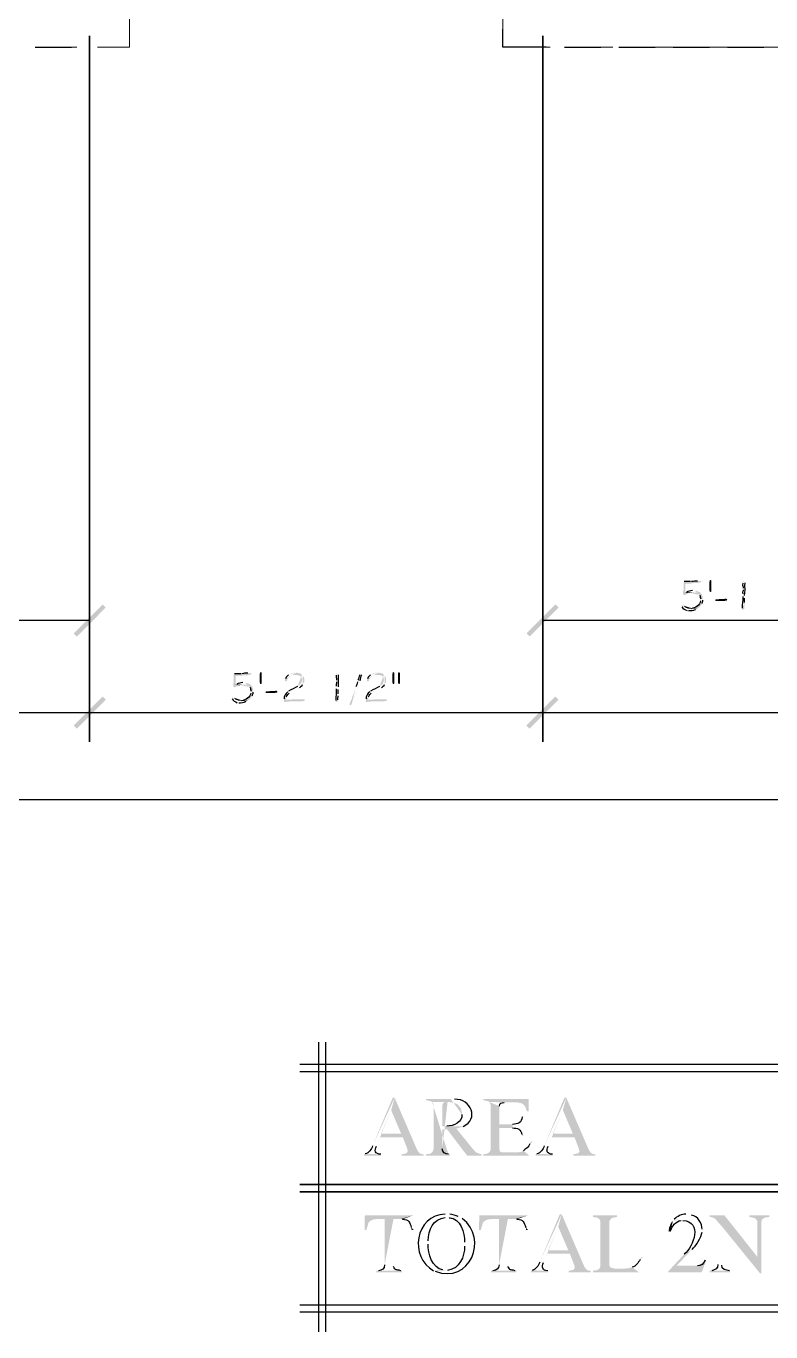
# Model space of a CAD drawing. Header units: inches. Extents: x -167 to 6071, y -6287 to -2731.
# Drawn here: x 188.2 to 290.9, y -6234.7 to -6054.7 of the extents above; entities that cross this region are included whole.
import ezdxf

# ---------------------------------------------------------------- set-up
doc = ezdxf.new("R2010")
doc.units = ezdxf.units.IN
doc.header["$LTSCALE"] = 96
doc.header["$MEASUREMENT"] = 0
doc.linetypes.add('Dash', pattern=[0.225, 0.15, -0.075])
doc.layers.add('Furniture', color=7, linetype='Continuous', lineweight=5, true_color=0x994d00)
doc.layers.add('PDF_Geometry', color=7, linetype='Continuous', true_color=0x4a4a4a)
doc.layers.add('PDF_Solid Fills', color=7, linetype='Continuous')

msp = doc.modelspace()

# ---------------------------------------------------------------- hatches: boundary and pattern name
at = {"layer": 'PDF_Solid Fills', "true_color": 0x4a4a4a, "transparency": 33554559}
h = msp.add_hatch(color=251, dxfattribs=at)
h.paths.add_polyline_path([(281.13, -6131.14), (280.97, -6131.14), (280.76, -6131.19)], flags=0)
h.paths.add_polyline_path([(279.96, -6131.24), (279.8, -6131.24)], flags=0)
h.paths.add_polyline_path([(278.94, -6131.24), (278.89, -6131.3), (278.84, -6131.4), (278.84, -6132.47), (278.78, -6132.58), (278.78, -6132.95), (278.84, -6133.06), (278.94, -6133.11), (279, -6133.11), (279.53, -6132.84), (279.64, -6132.84), (279.05, -6132.79), (279.05, -6132.63), (279.1, -6132.52), (279.1, -6131.51), (279.9, -6131.51), (280.12, -6131.46), (280.76, -6131.46), (280.86, -6131.4), (281.08, -6131.4), (281.13, -6131.35), (281.18, -6131.35), (281.24, -6131.3), (281.29, -6131.3), (281.29, -6131.24), (281.24, -6131.19), (281.24, -6131.14)], flags=0)
for points in [[(282.68, -6131.3), (282.68, -6132.63), (282.57, -6132.68), (282.46, -6132.63), (282.46, -6132.52), (282.41, -6132.47), (282.41, -6131.3), (282.46, -6131.14), (282.46, -6131.08), (282.57, -6131.03), (282.68, -6131.08)], [(279.16, -6132.74), (279.05, -6132.79), (279.64, -6132.84), (279.74, -6132.79), (279.9, -6132.79), (280.01, -6132.74), (280.17, -6132.74)], [(284.7, -6133.59), (284.6, -6133.59), (284.49, -6133.64), (283.8, -6133.64), (283.69, -6133.7), (283.26, -6133.7), (283.21, -6133.8), (283.26, -6133.91), (284.54, -6133.91), (284.6, -6133.86), (284.76, -6133.86), (284.86, -6133.8), (284.86, -6133.75), (284.81, -6133.64)], [(220.65, -6143.99), (220.65, -6145.32), (220.54, -6145.38), (220.44, -6145.32), (220.44, -6145.22), (220.38, -6145.16), (220.38, -6143.99), (220.44, -6143.83), (220.44, -6143.78), (220.54, -6143.72), (220.65, -6143.78)], [(238.84, -6143.72), (238.73, -6143.78), (238.73, -6143.83), (238.68, -6143.99), (238.68, -6145.16), (238.73, -6145.22), (238.73, -6145.32), (238.84, -6145.38), (238.94, -6145.32), (238.94, -6143.78)], [(239.58, -6143.72), (239.48, -6143.83), (239.48, -6145.22), (239.53, -6145.32), (239.58, -6145.38), (239.69, -6145.32), (239.74, -6145.27), (239.74, -6143.88), (239.69, -6143.78)], [(217.13, -6145.43), (217.02, -6145.48), (217.61, -6145.54), (217.72, -6145.48), (217.88, -6145.48), (217.98, -6145.43), (218.14, -6145.43)], [(222.68, -6146.28), (222.57, -6146.28), (222.46, -6146.34), (221.77, -6146.34), (221.66, -6146.39), (221.24, -6146.39), (221.18, -6146.5), (221.24, -6146.6), (222.52, -6146.6), (222.57, -6146.55), (222.73, -6146.55), (222.84, -6146.5), (222.84, -6146.44), (222.78, -6146.34)], [(226.46, -6147.46), (224.01, -6147.51), (223.74, -6147.51), (223.74, -6147.83), (223.96, -6147.83), (224.01, -6147.78), (226.41, -6147.72), (226.46, -6147.72), (226.57, -6147.67), (226.62, -6147.62), (226.57, -6147.51), (226.57, -6147.46)], [(237.77, -6147.46), (235.32, -6147.51), (235.05, -6147.51), (235.05, -6147.83), (235.26, -6147.83), (235.32, -6147.78), (237.72, -6147.72), (237.77, -6147.72), (237.88, -6147.67), (237.93, -6147.62), (237.88, -6147.51), (237.88, -6147.46)]]:
    msp.add_hatch(color=251, dxfattribs=at).paths.add_polyline_path(points)
h = msp.add_hatch(color=251, dxfattribs=at)
h.paths.add_polyline_path([(287.16, -6131.14), (287.05, -6131.19), (287, -6131.35), (287, -6131.46)], flags=0)
h.paths.add_polyline_path([(287.05, -6132.15), (287.05, -6132.36)], flags=0)
h.paths.add_polyline_path([(287, -6132.95), (287, -6133.32)], flags=0)
h.paths.add_polyline_path([(286.94, -6134.92), (286.94, -6135.08), (287.05, -6135.14), (287.16, -6135.08), (287.21, -6135.03), (287.21, -6134.5), (287.26, -6134.39), (287.26, -6134.12)], flags=0)
h.paths.add_polyline_path([(287.26, -6133.54), (287.26, -6133.16)], flags=0)
h.paths.add_polyline_path([(287.32, -6131.4), (287.32, -6131.3), (287.26, -6131.19)], flags=0)
h = msp.add_hatch(color=251, dxfattribs=at)
h.paths.add_polyline_path([(280.22, -6132.47), (280.06, -6132.47)], flags=0)
h.paths.add_polyline_path([(279.26, -6132.68), (279.16, -6132.74), (280.33, -6132.74), (280.44, -6132.79), (280.54, -6132.79), (280.86, -6132.95), (280.92, -6133), (280.97, -6133), (281.08, -6133.11)], flags=0)
h.paths.add_polyline_path([(281.24, -6133.64), (281.24, -6133.7), (281.18, -6133.8), (281.18, -6133.91)], flags=0)
h.paths.add_polyline_path([(279.9, -6134.98), (279.69, -6134.98), (280.7, -6134.98), (280.81, -6134.92), (280.92, -6134.87), (281.02, -6134.76), (281.13, -6134.66), (281.18, -6134.55), (281.29, -6134.44), (281.34, -6134.39), (281.4, -6134.28)], flags=0)
h.paths.add_polyline_path([(281.5, -6133.8), (281.5, -6133.38), (281.4, -6133.16), (281.4, -6133.06), (281.34, -6132.95), (281.24, -6132.9), (281.18, -6132.79), (281.13, -6132.74), (280.92, -6132.63), (280.86, -6132.58), (280.76, -6132.58), (280.6, -6132.52), (280.49, -6132.52), (280.38, -6132.47)], flags=0)
h = msp.add_hatch(color=251, dxfattribs=at)
h.paths.add_polyline_path([(278.73, -6134.55), (278.68, -6134.55), (278.62, -6134.66), (278.62, -6134.71)], flags=0)
h.paths.add_polyline_path([(279.32, -6135.24), (279.53, -6135.24)], flags=0)
h.paths.add_polyline_path([(280.49, -6135.08), (280.6, -6135.03), (280.7, -6134.98), (279.48, -6134.98), (279.37, -6134.92), (279.26, -6134.87), (279.21, -6134.87), (279.1, -6134.82), (279, -6134.76), (278.94, -6134.66), (278.89, -6134.66), (278.84, -6134.55)], flags=0)
h = msp.add_hatch(color=251, dxfattribs=at)
h.paths.add_polyline_path([(219.1, -6143.83), (218.94, -6143.83), (218.73, -6143.88)], flags=0)
h.paths.add_polyline_path([(217.93, -6143.94), (217.77, -6143.94)], flags=0)
h.paths.add_polyline_path([(216.92, -6143.94), (216.86, -6143.99), (216.81, -6144.1), (216.81, -6145.16), (216.76, -6145.27), (216.76, -6145.64), (216.81, -6145.75), (216.92, -6145.8), (216.97, -6145.8), (217.08, -6145.75), (217.18, -6145.7), (217.29, -6145.64), (217.4, -6145.59), (217.5, -6145.54), (217.61, -6145.54), (217.02, -6145.48), (217.02, -6145.32), (217.08, -6145.22), (217.08, -6144.2), (217.88, -6144.2), (218.09, -6144.15), (218.73, -6144.15), (218.84, -6144.1), (219.05, -6144.1), (219.1, -6144.04), (219.16, -6144.04), (219.21, -6143.99), (219.26, -6143.99), (219.26, -6143.94), (219.21, -6143.88), (219.21, -6143.83)], flags=0)
h = msp.add_hatch(color=251, dxfattribs=at)
h.paths.add_polyline_path([(226.2, -6144.1), (225.34, -6144.1), (225.56, -6144.1), (225.66, -6144.15), (225.77, -6144.15), (225.88, -6144.2), (225.98, -6144.26), (225.98, -6144.31), (226.09, -6144.36), (226.14, -6144.47), (226.2, -6144.58), (226.2, -6144.68), (226.25, -6144.79), (226.2, -6144.9), (226.2, -6145), (226.14, -6145.11), (226.09, -6145.22), (226.09, -6145.27), (225.98, -6145.38), (225.93, -6145.43), (225.82, -6145.54), (225.72, -6145.59), (225.72, -6145.64), (225.61, -6145.7)], flags=0)
h.paths.add_polyline_path([(224.38, -6146.34), (224.33, -6146.34), (224.28, -6146.44)], flags=0)
h.paths.add_polyline_path([(223.74, -6147.4), (223.74, -6147.51), (224.01, -6147.51), (224.01, -6147.4), (224.06, -6147.24), (224.06, -6147.14)], flags=0)
h.paths.add_polyline_path([(224.44, -6146.6), (224.54, -6146.55), (224.65, -6146.5), (224.76, -6146.39), (224.86, -6146.39), (225.08, -6146.28), (225.13, -6146.23), (225.29, -6146.18), (225.4, -6146.12), (225.56, -6146.02), (225.88, -6145.86)], flags=0)
h.paths.add_polyline_path([(226.3, -6145.43), (226.36, -6145.32), (226.41, -6145.27), (226.46, -6145.16), (226.52, -6145.06), (226.52, -6144.58), (226.46, -6144.42), (226.41, -6144.36), (226.3, -6144.15)], flags=0)
h = msp.add_hatch(color=251, dxfattribs=at)
h.paths.add_polyline_path([(225.34, -6143.78, 0.133918), (224.38, -6144.1)], flags=0)
h.paths.add_polyline_path([(223.96, -6144.63), (223.85, -6144.84), (223.9, -6144.95), (224.01, -6145), (224.17, -6144.84), (224.17, -6144.79), (224.22, -6144.68), (224.28, -6144.63), (224.28, -6144.58), (224.44, -6144.42), (224.54, -6144.36), (224.6, -6144.26), (224.7, -6144.2), (224.76, -6144.2), (224.86, -6144.15), (224.97, -6144.1), (226.2, -6144.1), (226.14, -6143.99), (226.04, -6143.94), (225.93, -6143.88), (225.82, -6143.88), (225.72, -6143.83), (225.61, -6143.83), (225.45, -6143.78)], flags=0)
h = msp.add_hatch(color=251, dxfattribs=at)
h.paths.add_polyline_path([(231.1, -6143.83), (231, -6143.88), (230.94, -6144.04), (230.94, -6144.15)], flags=0)
h.paths.add_polyline_path([(231, -6144.84), (231, -6145.06)], flags=0)
h.paths.add_polyline_path([(230.94, -6145.64), (230.94, -6146.02)], flags=0)
h.paths.add_polyline_path([(230.89, -6147.62), (230.89, -6147.78), (231, -6147.83), (231.1, -6147.78), (231.16, -6147.72), (231.16, -6147.56)], flags=0)
h.paths.add_polyline_path([(231.21, -6146.98), (231.21, -6146.71)], flags=0)
h.paths.add_polyline_path([(231.21, -6146.12), (231.21, -6145.86), (231.26, -6145.75)], flags=0)
h.paths.add_polyline_path([(231.26, -6144.1), (231.26, -6143.99), (231.21, -6143.88)], flags=0)
h = msp.add_hatch(color=251, dxfattribs=at)
h.paths.add_polyline_path([(234.3, -6143.83), (234.25, -6143.88), (234.14, -6144.1)], flags=0)
h.paths.add_polyline_path([(233.93, -6144.84), (233.93, -6144.95), (233.88, -6145.06)], flags=0)
h.paths.add_polyline_path([(233.66, -6145.75), (233.66, -6145.86), (233.5, -6146.18), (233.5, -6146.28), (233.45, -6146.39), (233.4, -6146.55), (233.34, -6146.66), (233.34, -6146.76), (233.18, -6147.08), (233.13, -6147.19), (233.13, -6147.3), (233.08, -6147.46), (232.97, -6147.62), (232.86, -6147.94), (232.81, -6148.04), (232.81, -6148.15), (232.76, -6148.15), (232.81, -6148.26), (232.92, -6148.31), (232.97, -6148.26), (233.02, -6148.26), (233.02, -6148.15), (233.08, -6148.1)], flags=0)
h.paths.add_polyline_path([(233.08, -6148.1, 0.021662), (233.82, -6146.12)], flags=0)
h.paths.add_polyline_path([(233.82, -6146.12), (233.88, -6146.02), (233.93, -6145.86), (233.93, -6145.75), (234.04, -6145.54), (234.04, -6145.43), (234.14, -6145.22), (234.14, -6145.11), (234.25, -6144.9)], flags=0)
h.paths.add_polyline_path([(234.46, -6144.1), (234.46, -6143.99), (234.41, -6143.88)], flags=0)
h = msp.add_hatch(color=251, dxfattribs=at)
h.paths.add_polyline_path([(237.5, -6144.1), (236.65, -6144.1), (236.86, -6144.1), (236.97, -6144.15), (237.08, -6144.15), (237.18, -6144.2), (237.29, -6144.26), (237.29, -6144.31), (237.4, -6144.36), (237.45, -6144.47), (237.5, -6144.58), (237.5, -6144.68), (237.56, -6144.79), (237.5, -6144.9), (237.5, -6145), (237.45, -6145.11), (237.4, -6145.22), (237.4, -6145.27), (237.29, -6145.38), (237.24, -6145.43), (237.13, -6145.54), (237.02, -6145.59), (237.02, -6145.64), (236.92, -6145.7)], flags=0)
h.paths.add_polyline_path([(235.69, -6146.34), (235.64, -6146.34), (235.58, -6146.44)], flags=0)
h.paths.add_polyline_path([(235.05, -6147.4), (235.05, -6147.51), (235.32, -6147.51), (235.32, -6147.4), (235.37, -6147.24), (235.37, -6147.14)], flags=0)
h.paths.add_polyline_path([(235.74, -6146.6), (235.85, -6146.55), (235.96, -6146.5), (236.06, -6146.39), (236.17, -6146.39), (236.38, -6146.28), (236.44, -6146.23), (236.6, -6146.18), (236.7, -6146.12), (236.86, -6146.02), (237.18, -6145.86)], flags=0)
h.paths.add_polyline_path([(237.61, -6145.43), (237.66, -6145.32), (237.72, -6145.27), (237.82, -6145.06), (237.82, -6144.58), (237.77, -6144.42), (237.72, -6144.36), (237.61, -6144.15)], flags=0)
h = msp.add_hatch(color=251, dxfattribs=at)
h.paths.add_polyline_path([(236.65, -6143.78, 0.133918), (235.69, -6144.1)], flags=0)
h.paths.add_polyline_path([(235.26, -6144.63), (235.16, -6144.84), (235.21, -6144.95), (235.32, -6145), (235.48, -6144.84), (235.48, -6144.79), (235.53, -6144.68), (235.58, -6144.63), (235.58, -6144.58), (235.74, -6144.42), (235.85, -6144.36), (235.9, -6144.26), (236.01, -6144.2), (236.06, -6144.2), (236.17, -6144.15), (236.28, -6144.1), (237.5, -6144.1), (237.45, -6143.99), (237.34, -6143.94), (237.24, -6143.88), (237.13, -6143.88), (237.02, -6143.83), (236.92, -6143.83), (236.76, -6143.78)], flags=0)
h = msp.add_hatch(color=251, dxfattribs=at)
h.paths.add_polyline_path([(218.2, -6145.16), (218.04, -6145.16)], flags=0)
h.paths.add_polyline_path([(217.24, -6145.38), (217.13, -6145.43), (218.3, -6145.43), (218.41, -6145.48), (218.52, -6145.48), (218.62, -6145.54), (218.73, -6145.59), (218.84, -6145.64), (218.89, -6145.7), (218.94, -6145.7), (219.05, -6145.8)], flags=0)
h.paths.add_polyline_path([(219.21, -6146.34), (219.21, -6146.39), (219.16, -6146.5), (219.16, -6146.6)], flags=0)
h.paths.add_polyline_path([(217.88, -6147.67), (217.66, -6147.67), (218.68, -6147.67), (218.89, -6147.56), (219.1, -6147.35), (219.16, -6147.24), (219.26, -6147.14), (219.32, -6147.08), (219.37, -6146.98)], flags=0)
h.paths.add_polyline_path([(219.48, -6146.5), (219.48, -6146.07), (219.37, -6145.86), (219.37, -6145.75), (219.32, -6145.64), (219.21, -6145.59), (219.16, -6145.48), (219.1, -6145.43), (219, -6145.38), (218.89, -6145.32), (218.84, -6145.27), (218.73, -6145.27), (218.57, -6145.22), (218.46, -6145.22), (218.36, -6145.16)], flags=0)
h = msp.add_hatch(color=251, dxfattribs=at)
h.paths.add_polyline_path([(216.7, -6147.24), (216.65, -6147.24), (216.6, -6147.35), (216.6, -6147.4)], flags=0)
h.paths.add_polyline_path([(217.29, -6147.94), (217.5, -6147.94)], flags=0)
h.paths.add_polyline_path([(218.46, -6147.78), (218.68, -6147.67), (217.45, -6147.67), (217.24, -6147.56), (217.18, -6147.56), (216.97, -6147.46), (216.92, -6147.35), (216.86, -6147.35), (216.81, -6147.24)], flags=0)
at = {"layer": 'PDF_Solid Fills', "transparency": 33554559}
h = msp.add_hatch(color=256, dxfattribs=at)
h.paths.add_polyline_path([(239, -6202.39), (238.73, -6202.39), (235.96, -6209)], flags=0)
h.paths.add_polyline_path([(234.94, -6210.12), (234.78, -6210.18), (234.78, -6210.39), (237.13, -6210.39), (237.13, -6210.18), (237.08, -6210.18)], flags=0)
h.paths.add_polyline_path([(236.49, -6209.06), (236.97, -6207.83), (240.12, -6207.83), (237.13, -6207.35), (238.52, -6204.1)], flags=0)
for points in [[(239, -6202.39), (238.52, -6204.1), (239.9, -6207.35), (237.13, -6207.35), (240.12, -6207.83), (240.7, -6209.32), (240.76, -6209.54), (240.81, -6209.75), (240.76, -6209.86), (240.65, -6210.02), (240.49, -6210.07), (240.28, -6210.12), (239.96, -6210.18), (239.96, -6210.39), (243, -6210.39), (243, -6210.18), (242.84, -6210.18), (242.62, -6210.12), (242.46, -6210.02), (242.3, -6209.86), (242.14, -6209.64), (242.04, -6209.43)], [(257.5, -6202.55), (251.21, -6202.55), (251.21, -6202.76), (251.42, -6202.76), (251.69, -6202.82), (251.9, -6202.87), (252.06, -6202.98), (255.85, -6203.03), (255.9, -6203.03), (256.17, -6203.08), (256.6, -6203.19), (256.97, -6203.56), (257.08, -6203.78), (257.13, -6203.99), (257.24, -6204.26), (257.5, -6204.26)], [(262.68, -6202.39), (262.2, -6204.1), (263.58, -6207.35), (260.81, -6207.35), (263.8, -6207.83), (264.38, -6209.32), (264.44, -6209.54), (264.49, -6209.75), (264.44, -6209.86), (264.33, -6210.02), (264.17, -6210.07), (263.96, -6210.12), (263.64, -6210.18), (263.64, -6210.39), (266.68, -6210.39), (266.68, -6210.18), (266.52, -6210.18), (266.3, -6210.12), (266.14, -6210.02), (265.98, -6209.86), (265.82, -6209.64), (265.72, -6209.43)], [(247.48, -6206.6), (246.25, -6206.76), (249.02, -6210.39), (251, -6210.39), (251, -6210.18), (250.94, -6210.18), (250.73, -6210.12), (250.57, -6210.07), (250.14, -6209.86), (249.98, -6209.64), (249.77, -6209.43)], [(241.56, -6218.6), (234.89, -6218.6), (234.84, -6220.63), (235.1, -6220.63), (235.16, -6220.36), (235.26, -6220.1), (235.32, -6219.83), (235.37, -6219.67), (235.42, -6219.56), (235.58, -6219.4), (235.74, -6219.3), (235.9, -6219.24), (236.12, -6219.14), (236.38, -6219.14), (236.7, -6219.08), (239.9, -6219.08)], [(257.34, -6218.6), (250.68, -6218.6), (250.62, -6220.63), (250.89, -6220.63), (250.94, -6220.36), (251.05, -6220.1), (251.1, -6219.83), (251.16, -6219.67), (251.21, -6219.56), (251.37, -6219.4), (251.53, -6219.3), (251.69, -6219.24), (251.9, -6219.14), (252.17, -6219.14), (252.49, -6219.08), (255.69, -6219.08)], [(262.04, -6218.44), (261.56, -6220.15), (262.94, -6223.4), (260.17, -6223.4), (263.16, -6223.88), (263.74, -6225.38), (263.8, -6225.59), (263.85, -6225.8), (263.8, -6225.91), (263.69, -6226.07), (263.53, -6226.12), (263.32, -6226.18), (263, -6226.23), (263, -6226.44), (266.04, -6226.44), (266.04, -6226.23), (265.88, -6226.23), (265.66, -6226.18), (265.5, -6226.07), (265.34, -6225.91), (265.18, -6225.7), (265.08, -6225.48)], [(269.66, -6218.6), (266.36, -6218.6), (266.36, -6218.82), (266.62, -6218.87), (266.84, -6218.87), (267.05, -6218.98), (267.21, -6219.08), (267.32, -6219.24), (267.37, -6219.4), (267.37, -6225.64), (267.32, -6225.8), (267.21, -6225.96), (270.04, -6225.96), (269.5, -6225.96), (269.24, -6225.91), (268.81, -6225.8), (268.7, -6225.7), (268.6, -6225.48), (268.6, -6219.4), (268.81, -6219.08), (268.92, -6218.98), (269.34, -6218.87), (269.66, -6218.82)], [(284.49, -6218.6), (282.46, -6218.6), (282.46, -6218.82), (282.62, -6218.82), (282.84, -6218.87), (283.05, -6218.98), (283.21, -6219.08), (283.26, -6219.08), (283.37, -6219.24), (283.58, -6219.51), (284.12, -6220.1), (289.4, -6226.6), (289.02, -6224.31)], [(290.68, -6218.6), (287.9, -6218.6), (287.9, -6218.82), (287.96, -6218.82), (288.49, -6218.92), (288.65, -6218.98), (288.81, -6219.08), (289.02, -6219.4), (289.02, -6224.31), (289.4, -6226.6), (289.56, -6226.6), (289.56, -6219.51), (289.66, -6219.19), (289.77, -6219.08), (289.93, -6218.98), (290.14, -6218.87), (290.41, -6218.87), (290.68, -6218.82)]]:
    msp.add_hatch(color=256, dxfattribs=at).paths.add_polyline_path(points)
h = msp.add_hatch(color=256, dxfattribs=at)
h.paths.add_polyline_path([(246.73, -6202.55), (243.32, -6202.55), (243.32, -6202.76), (243.58, -6202.76), (244.01, -6202.87), (244.17, -6202.98), (246.57, -6202.98), (246.84, -6203.03), (247.48, -6203.19), (247.8, -6203.4), (247.9, -6203.56), (248.01, -6203.67), (248.12, -6203.83), (248.17, -6204.04), (248.22, -6204.2), (248.28, -6204.42), (248.28, -6204.68)], flags=0)
h.paths.add_polyline_path([(246.2, -6206.28), (245.88, -6206.34), (245.56, -6206.34), (248.44, -6206.34)], flags=0)
h.paths.add_polyline_path([(247.26, -6202.6), (247, -6202.55)], flags=0)
h = msp.add_hatch(color=256, dxfattribs=at)
h.paths.add_polyline_path([(244.17, -6202.98), (244.28, -6203.08), (244.33, -6203.3), (244.38, -6203.56), (244.38, -6209.38), (244.33, -6209.59), (244.28, -6209.75), (244.17, -6209.91), (243.85, -6210.12), (243.58, -6210.12), (243.32, -6210.18), (243.32, -6210.39), (246.62, -6210.39), (246.62, -6210.18), (246.41, -6210.18)], flags=0)
h.paths.add_polyline_path([(245.56, -6209.43), (245.56, -6206.76), (246.25, -6206.76), (247.48, -6206.6), (247.69, -6206.6), (247.96, -6206.5), (248.22, -6206.44), (248.44, -6206.34), (245.56, -6206.34), (245.56, -6203.46), (245.66, -6203.14), (245.82, -6203.03), (245.98, -6202.98), (246.3, -6202.98)], flags=0)
h = msp.add_hatch(color=256, dxfattribs=at)
h.paths.add_polyline_path([(252.06, -6202.98), (252.22, -6203.3), (252.22, -6209.59), (252.17, -6209.75), (252.06, -6209.91), (254.04, -6209.91), (253.82, -6209.91), (253.61, -6209.86), (253.5, -6209.7), (253.45, -6209.43), (253.45, -6206.55), (255.26, -6206.55), (253.45, -6206.07), (253.45, -6203.56)], flags=0)
h.paths.add_polyline_path([(254.09, -6203.03), (255.85, -6203.03)], flags=0)
h = msp.add_hatch(color=256, dxfattribs=at)
h.paths.add_polyline_path([(262.68, -6202.39), (262.41, -6202.39), (259.64, -6209)], flags=0)
h.paths.add_polyline_path([(258.62, -6210.12), (258.46, -6210.18), (258.46, -6210.39), (260.81, -6210.39), (260.81, -6210.18), (260.76, -6210.18)], flags=0)
h.paths.add_polyline_path([(260.17, -6209.06), (260.65, -6207.83), (263.8, -6207.83), (260.81, -6207.35), (262.2, -6204.1)], flags=0)
h = msp.add_hatch(color=256, dxfattribs=at)
h.paths.add_polyline_path([(256.86, -6204.9), (256.6, -6204.9), (256.6, -6205)], flags=0)
h.paths.add_polyline_path([(255.26, -6206.07), (253.45, -6206.07), (255.26, -6206.55)], flags=0)
h.paths.add_polyline_path([(256.54, -6207.46), (256.6, -6207.67), (256.86, -6207.67)], flags=0)
h = msp.add_hatch(color=256, dxfattribs=at)
h.paths.add_polyline_path([(258.14, -6208.42), (257.77, -6208.42), (257.77, -6208.52), (257.66, -6208.74)], flags=0)
h.paths.add_polyline_path([(256.76, -6209.7), (256.54, -6209.8), (256.33, -6209.86), (256.06, -6209.91), (252.06, -6209.91), (251.9, -6210.02), (251.69, -6210.12), (251.48, -6210.12), (251.21, -6210.18), (251.21, -6210.39), (257.61, -6210.39)], flags=0)
h = msp.add_hatch(color=256, dxfattribs=at)
h.paths.add_polyline_path([(238.84, -6219.08), (237.61, -6219.08), (237.61, -6225.43)], flags=0)
h.paths.add_polyline_path([(236.76, -6226.23), (236.49, -6226.23), (236.49, -6226.44), (240.01, -6226.44), (240.01, -6226.23), (239.85, -6226.23)], flags=0)
h.paths.add_polyline_path([(238.84, -6225.64), (238.84, -6225.43)], flags=0)
h = msp.add_hatch(color=256, dxfattribs=at)
h.paths.add_polyline_path([(241.56, -6218.6), (239.9, -6219.08), (240.06, -6219.14)], flags=0)
h.paths.add_polyline_path([(241.29, -6220.26), (241.34, -6220.63), (241.66, -6220.63)], flags=0)
h = msp.add_hatch(color=256, dxfattribs=at)
h.paths.add_polyline_path([(246.14, -6218.44), (245.98, -6218.44)], flags=0)
h.paths.add_polyline_path([(244.38, -6226.23), (246.09, -6226.18), (245.88, -6226.18), (245.66, -6226.12)], flags=0)
h.paths.add_polyline_path([(243.64, -6222.55), (243.64, -6222.12)], flags=0)
h.paths.add_polyline_path([(245.98, -6218.87), (246.25, -6218.87), (247.96, -6218.82), (247.74, -6218.76)], flags=0)
h.paths.add_polyline_path([(246.62, -6218.44), (246.41, -6218.44)], flags=0)
h = msp.add_hatch(color=256, dxfattribs=at)
h.paths.add_polyline_path([(247.96, -6218.82), (246.25, -6218.87), (246.3, -6218.87), (246.52, -6218.92)], flags=0)
h.paths.add_polyline_path([(248.65, -6222.28), (248.65, -6222.82)], flags=0)
h.paths.add_polyline_path([(246.3, -6226.18), (246.09, -6226.18), (244.38, -6226.23), (244.6, -6226.28)], flags=0)
h.paths.add_polyline_path([(248.33, -6219.03), (248.17, -6218.92)], flags=0)
h = msp.add_hatch(color=256, dxfattribs=at)
h.paths.add_polyline_path([(254.62, -6219.08), (253.4, -6219.08), (253.4, -6225.43)], flags=0)
h.paths.add_polyline_path([(252.54, -6226.23), (252.28, -6226.23), (252.28, -6226.44), (255.8, -6226.44), (255.8, -6226.23), (255.64, -6226.23)], flags=0)
h.paths.add_polyline_path([(254.62, -6225.64), (254.62, -6225.43)], flags=0)
h = msp.add_hatch(color=256, dxfattribs=at)
h.paths.add_polyline_path([(257.34, -6218.6), (255.69, -6219.08), (255.85, -6219.14)], flags=0)
h.paths.add_polyline_path([(257.08, -6220.26), (257.13, -6220.63), (257.45, -6220.63)], flags=0)
h = msp.add_hatch(color=256, dxfattribs=at)
h.paths.add_polyline_path([(262.04, -6218.44), (261.77, -6218.44), (259, -6225.06)], flags=0)
h.paths.add_polyline_path([(257.98, -6226.18), (257.82, -6226.23), (257.82, -6226.44), (260.17, -6226.44), (260.17, -6226.23), (260.12, -6226.23)], flags=0)
h.paths.add_polyline_path([(259.53, -6225.11), (260.01, -6223.88), (263.16, -6223.88), (260.17, -6223.4), (261.56, -6220.15)], flags=0)
h = msp.add_hatch(color=256, dxfattribs=at)
h.paths.add_polyline_path([(279.26, -6218.44), (279.16, -6218.44)], flags=0)
h.paths.add_polyline_path([(277.56, -6219.14), (277.4, -6219.3), (278.73, -6219.3)], flags=0)
h.paths.add_polyline_path([(278.94, -6223.94), (276.76, -6226.28), (277.88, -6225.54), (280.01, -6223.3)], flags=0)
h.paths.add_polyline_path([(281.4, -6220.9), (281.4, -6220.52)], flags=0)
h.paths.add_polyline_path([(279.96, -6218.55), (279.53, -6218.44)], flags=0)
h = msp.add_hatch(color=256, dxfattribs=at)
h.paths.add_polyline_path([(277.4, -6219.3), (277.29, -6219.46), (277.13, -6219.62), (277.02, -6219.83), (276.97, -6220.04), (276.86, -6220.26), (276.81, -6220.52), (276.76, -6220.79), (277.02, -6220.84), (277.02, -6220.79)], flags=0)
h.paths.add_polyline_path([(278.52, -6219.3), (278.73, -6219.3)], flags=0)
h = msp.add_hatch(color=256, dxfattribs=at)
h.paths.add_polyline_path([(283.58, -6219.51), (283.58, -6225.38)], flags=0)
h.paths.add_polyline_path([(282.73, -6226.23), (282.46, -6226.23), (282.46, -6226.44), (285.24, -6226.44), (285.24, -6226.23), (285.18, -6226.23)], flags=0)
h.paths.add_polyline_path([(284.12, -6225.48), (284.12, -6220.1)], flags=0)
h = msp.add_hatch(color=256, dxfattribs=at)
h.paths.add_polyline_path([(273.29, -6224.36), (272.97, -6224.36), (272.97, -6224.42), (272.86, -6224.68)], flags=0)
h.paths.add_polyline_path([(271.74, -6225.75), (271.58, -6225.8), (271.16, -6225.91), (270.89, -6225.91), (270.62, -6225.96), (267.21, -6225.96), (267.05, -6226.07), (266.84, -6226.18), (266.62, -6226.18), (266.36, -6226.23), (266.36, -6226.44), (272.7, -6226.44)], flags=0)
h = msp.add_hatch(color=256, dxfattribs=at)
h.paths.add_polyline_path([(281.88, -6224.74), (281.82, -6224.79)], flags=0)
h.paths.add_polyline_path([(280.76, -6225.54), (277.88, -6225.54), (276.76, -6226.28), (276.76, -6226.44), (281.34, -6226.44), (281.98, -6224.79)], flags=0)

# ---------------------------------------------------------------- linework, layer by layer
at = {"layer": 'Furniture', "linetype": 'Dash', "ltscale": 0.4, "transparency": 33554687}
for points in [[(128.92, -6057.59), (202.41, -6057.59), (202.41, -5997.59)], [(320.92, -6057.59), (253.93, -6057.59), (253.93, -5997.59)]]:
    msp.add_lwpolyline(points, dxfattribs=at)
at = {"layer": 'PDF_Geometry'}
for points in [[(196.92, -6153.32), (196.92, -6056.04)], [(259.42, -6153.32), (259.42, -6056.04)]]:
    msp.add_lwpolyline(points, close=True, dxfattribs=at)
for points in [[(196.92, -6056.04), (196.92, -6140.58)], [(259.9, -6057.59), (253.93, -6057.59), (253.93, -6055.08)], [(259.42, -6056.04), (259.42, -6140.58)], [(189.4, -6057.59), (194.41, -6057.59)], [(262.41, -6057.59), (267.42, -6057.59)], [(269.93, -6057.59), (274.94, -6057.59)], [(277.4, -6057.59), (282.41, -6057.59)], [(284.92, -6057.59), (289.93, -6057.59)], [(-40.58, -6136.58), (20.92, -6136.58), (128.92, -6136.58), (196.92, -6136.58)], [(259.42, -6136.58), (320.92, -6136.58), (428.92, -6136.58), (496.92, -6136.58)], [(1690.41, -6149.32), (1624.44, -6149.32), (1386.89, -6149.32), (1324.44, -6149.32), (1086.94, -6149.32), (1024.44, -6149.32), (559.42, -6149.32), (496.92, -6149.32), (259.42, -6149.32), (196.92, -6149.32), (-40.58, -6149.32), (-106.6, -6149.32), (-102.6, -6149.32)], [(-112.1, -6161.27), (1695.9, -6161.27)]]:
    msp.add_lwpolyline(points, dxfattribs=at)
at = {"layer": 'PDF_Geometry', "color": 7}
for points in [[(228.49, -6194.71), (228.49, -6234.66)], [(229.45, -6194.71), (229.45, -6234.66)], [(225.93, -6197.75), (410.73, -6197.75)], [(225.93, -6198.76), (410.73, -6198.76)], [(225.93, -6215.35), (410.73, -6215.35), (225.93, -6215.35)], [(225.93, -6230.92), (410.73, -6230.92)], [(225.93, -6231.88), (410.73, -6231.88)]]:
    msp.add_lwpolyline(points, dxfattribs=at)
msp.add_lwpolyline([(410.73, -6214.34), (225.93, -6214.34)], close=True, dxfattribs=at)
at = {"layer": 'PDF_Geometry'}
for points in [[(279.8, -6131.24), (279.51, -6131.24), (279.23, -6131.24), (278.94, -6131.24)], [(280.76, -6131.19), (280.32, -6131.17), (280.35, -6131.19), (279.96, -6131.24)], [(287, -6131.46), (286.96, -6132.02), (287.07, -6131.75), (287.05, -6132.15)], [(287.26, -6133.16), (287.38, -6132.84), (287.29, -6131.82), (287.32, -6131.4)], [(280.06, -6132.47), (279.81, -6132.58), (279.51, -6132.51), (279.26, -6132.68)], [(281.08, -6133.11), (281.17, -6133.28), (281.14, -6133.48), (281.24, -6133.64)], [(287, -6133.32), (287.03, -6133.94), (286.91, -6134.3), (286.94, -6134.92)], [(287.05, -6132.36), (287.07, -6132.7), (286.96, -6132.43), (287, -6132.95)], [(278.62, -6134.71), (278.73, -6135.04), (279.05, -6135.09), (279.32, -6135.24)], [(279.53, -6135.24), (279.87, -6135.25), (280.2, -6135.26), (280.49, -6135.08)], [(281.18, -6133.91), (281.12, -6134.53), (280.44, -6134.85), (279.9, -6134.98)], [(281.4, -6134.28), (281.42, -6134.12), (281.51, -6133.97), (281.5, -6133.8)], [(287.26, -6134.12), (287.26, -6133.93), (287.26, -6133.73), (287.26, -6133.54)], [(217.77, -6143.94), (217.49, -6143.94), (217.2, -6143.94), (216.92, -6143.94)], [(218.73, -6143.88), (218.29, -6143.87), (218.32, -6143.88), (217.93, -6143.94)], [(224.38, -6144.1), (224.19, -6144.29), (224.01, -6144.28), (223.96, -6144.63)], [(230.94, -6144.15), (230.9, -6144.71), (231.02, -6144.45), (231, -6144.84)], [(231.26, -6145.75), (231.26, -6145.2), (231.26, -6144.65), (231.26, -6144.1)], [(234.14, -6144.1), (234.16, -6144.26), (233.99, -6144.67), (233.93, -6144.84)], [(234.25, -6144.9), (234.31, -6144.76), (234.36, -6144.2), (234.46, -6144.1)], [(235.69, -6144.1), (235.5, -6144.29), (235.32, -6144.28), (235.26, -6144.63)], [(218.04, -6145.16), (217.78, -6145.27), (217.48, -6145.2), (217.24, -6145.38)], [(219.05, -6145.8), (219.14, -6145.97), (219.12, -6146.17), (219.21, -6146.34)], [(225.61, -6145.7), (225.21, -6145.92), (224.76, -6146.07), (224.38, -6146.34)], [(225.88, -6145.86), (226.03, -6145.73), (226.23, -6145.63), (226.3, -6145.43)], [(230.94, -6146.02), (230.98, -6146.64), (230.86, -6146.99), (230.89, -6147.62)], [(231, -6145.06), (231.02, -6145.39), (230.91, -6145.13), (230.94, -6145.64)], [(233.88, -6145.06), (233.82, -6145.36), (233.74, -6145.46), (233.66, -6145.75)], [(236.92, -6145.7), (236.52, -6145.92), (236.07, -6146.07), (235.69, -6146.34)], [(237.18, -6145.86), (237.34, -6145.73), (237.54, -6145.63), (237.61, -6145.43)], [(216.6, -6147.4), (216.7, -6147.73), (217.02, -6147.79), (217.29, -6147.94)], [(217.5, -6147.94), (217.84, -6147.94), (218.17, -6147.96), (218.46, -6147.78)], [(219.16, -6146.6), (219.1, -6147.22), (218.42, -6147.54), (217.88, -6147.67)], [(219.37, -6146.98), (219.39, -6146.81), (219.48, -6146.66), (219.48, -6146.5)], [(224.28, -6146.44), (223.96, -6146.59), (223.75, -6147.07), (223.74, -6147.4)], [(224.06, -6147.14), (224.19, -6146.8), (224.34, -6146.78), (224.44, -6146.6)], [(231.16, -6147.56), (231.13, -6147.1), (231.19, -6147.26), (231.21, -6146.98)], [(231.21, -6146.71), (231.21, -6146.51), (231.21, -6146.32), (231.21, -6146.12)], [(235.58, -6146.44), (235.27, -6146.59), (235.05, -6147.07), (235.05, -6147.4)], [(235.37, -6147.14), (235.5, -6146.8), (235.65, -6146.78), (235.74, -6146.6)], [(248.44, -6206.34), (250.69, -6205.38), (249.56, -6202.48), (247.26, -6202.6)], [(253.45, -6203.56), (253.48, -6203.04), (253.67, -6203.12), (254.09, -6203.03)], [(248.28, -6204.68), (248.38, -6205.78), (247.11, -6206.29), (246.2, -6206.28)], [(256.6, -6205), (256.52, -6205.81), (255.99, -6206.02), (255.26, -6206.07)], [(255.26, -6206.55), (255.91, -6206.53), (256.44, -6206.75), (256.54, -6207.46)], [(235.96, -6209), (235.78, -6209.48), (235.47, -6210), (234.94, -6210.12)], [(237.08, -6210.18), (236.3, -6210.13), (236.18, -6209.68), (236.49, -6209.06)], [(257.66, -6208.74), (257.47, -6209.14), (257.11, -6209.43), (256.76, -6209.7)], [(259.64, -6209), (259.46, -6209.48), (259.15, -6210), (258.62, -6210.12)], [(260.76, -6210.18), (259.98, -6210.13), (259.86, -6209.68), (260.17, -6209.06)], [(246.41, -6210.18), (245.96, -6210.1), (245.6, -6209.92), (245.56, -6209.43)], [(240.06, -6219.14), (241, -6219.13), (241.06, -6219.57), (241.29, -6220.26)], [(245.98, -6218.44), (241.82, -6218.52), (240.94, -6224.4), (244.38, -6226.23)], [(243.64, -6222.12), (243.65, -6220.59), (244.29, -6219.08), (245.98, -6218.87)], [(244.6, -6226.28), (249.35, -6228.19), (252, -6221.77), (248.33, -6219.03)], [(246.52, -6218.92), (248.08, -6219), (248.66, -6220.98), (248.65, -6222.28)], [(247.74, -6218.76), (247.53, -6218.61), (246.9, -6218.51), (246.62, -6218.44)], [(255.85, -6219.14), (256.79, -6219.13), (256.85, -6219.57), (257.08, -6220.26)], [(277.02, -6220.79), (277.24, -6220.08), (277.76, -6219.43), (278.52, -6219.3)], [(279.16, -6218.44), (278.62, -6218.4), (277.92, -6218.75), (277.56, -6219.14)], [(278.73, -6219.3), (281.45, -6219.47), (280.3, -6222.84), (278.94, -6223.94)], [(281.4, -6220.52), (281.45, -6219.69), (280.8, -6218.71), (279.96, -6218.55)], [(280.01, -6223.3), (280.59, -6222.81), (281.27, -6221.65), (281.4, -6220.9)], [(245.66, -6226.12), (244.19, -6225.89), (243.52, -6223.85), (243.64, -6222.55)], [(248.65, -6222.82), (248.63, -6224.3), (247.97, -6225.96), (246.3, -6226.18)], [(259, -6225.06), (258.82, -6225.53), (258.51, -6226.05), (257.98, -6226.18)], [(260.12, -6226.23), (259.34, -6226.19), (259.22, -6225.74), (259.53, -6225.11)], [(272.86, -6224.68), (272.56, -6225.13), (272.31, -6225.6), (271.74, -6225.75)], [(281.82, -6224.79), (281.64, -6225.21), (281.25, -6225.6), (280.76, -6225.54)], [(237.61, -6225.43), (237.57, -6226.02), (237.3, -6226.12), (236.76, -6226.23)], [(239.85, -6226.23), (239.11, -6226.03), (239.19, -6226.24), (238.84, -6225.64)], [(253.4, -6225.43), (253.36, -6226.02), (253.08, -6226.12), (252.54, -6226.23)], [(255.64, -6226.23), (254.9, -6226.03), (254.98, -6226.24), (254.62, -6225.64)], [(283.58, -6225.38), (283.62, -6225.92), (283.19, -6226.1), (282.73, -6226.23)], [(285.18, -6226.23), (284.78, -6226.17), (284.03, -6226.06), (284.12, -6225.48)]]:
    msp.add_open_spline(points, degree=3, dxfattribs=at)
at = {"layer": 'PDF_Solid Fills', "color": 251, "true_color": 0x4a4a4a, "transparency": 33554559}
for points in [[(194.73, -6138.39), (195.16, -6138.82), (198.73, -6134.39)], [(195.16, -6138.82), (198.73, -6134.39), (199.16, -6134.82)], [(261.18, -6134.39), (257.61, -6138.82), (257.18, -6138.39)], [(261.61, -6134.82), (261.18, -6134.39), (257.61, -6138.82)], [(198.73, -6147.08), (195.16, -6151.51), (194.73, -6151.08)], [(194.73, -6151.08), (195.16, -6151.51), (198.73, -6147.08)], [(199.16, -6147.51), (198.73, -6147.08), (195.16, -6151.51)], [(195.16, -6151.51), (198.73, -6147.08), (199.16, -6147.51)], [(261.18, -6147.08), (257.61, -6151.51), (257.18, -6151.08)], [(257.18, -6151.08), (257.61, -6151.51), (261.18, -6147.08)], [(261.61, -6147.51), (261.18, -6147.08), (257.61, -6151.51)], [(257.61, -6151.51), (261.18, -6147.08), (261.61, -6147.51)]]:
    msp.add_solid(points, dxfattribs=at)

doc.saveas('drawing.dxf')
